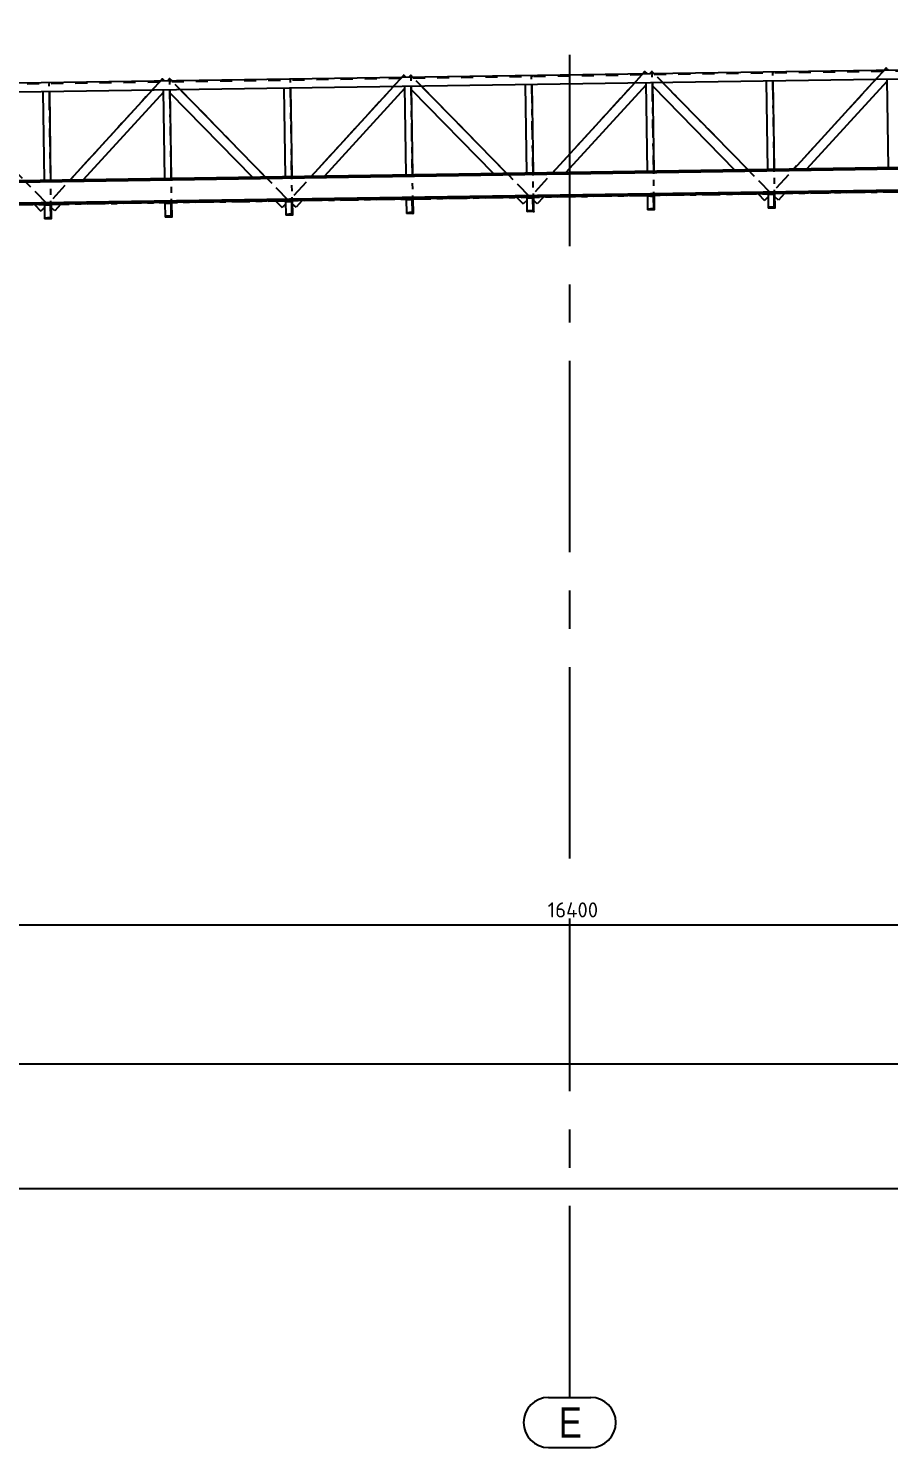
# Model space of a CAD drawing. Header units: millimetres. Extents: x 2368 to 8313, y 7493 to 11698.
# Drawn here: x 4962.8 to 5105.5, y 9618.8 to 9854.2 of the extents above; entities that cross this region are included whole.
import ezdxf

# ---------------------------------------------------------------- set-up
doc = ezdxf.new("R2010")
doc.units = ezdxf.units.MM
for name, pattern in [('CENTER', [50.8, 31.75, -6.35, 6.35, -6.35]), ('XKITLINE00', [0]), ('XKITLINE02', [4, 2, -2]), ('XKITLINE03', [6, 3, -1, 1, -1])]:
    doc.linetypes.add(name, pattern=pattern)
doc.styles.add('ARIAL_NARROW', font='ARIALN.TTF')
doc.styles.add('ISOCPEUR', font='isocpeur.ttf')

msp = doc.modelspace()

# ---------------------------------------------------------------- linework, layer by layer
at = {"color": 6, "linetype": 'CENTER'}
for p, q in [((5052.5882, 9716.5009), (5052.5882, 9854.2178)), ((5052.5882, 9627.1144), (5052.5882, 9706.5366))]:
    msp.add_line(p, q, dxfattribs=at)
at = {"color": 7, "linetype": 'XKITLINE00'}
for p, q in [((5216.5882, 9848.9209), (4887.8948, 9844.027)), ((5216.5882, 9847.4207), (4887.9396, 9842.5275)), ((5025.0717, 9846.4476), (5024.7214, 9846.0642)), ((5025.4789, 9846.0755), (5025.0717, 9846.4476)), ((5026.2343, 9846.4672), (5025.8389, 9846.0808)), ((5026.2343, 9846.4672), (5026.6007, 9846.0922)), ((5065.0673, 9847.0431), (5064.717, 9846.6597)), ((5065.4745, 9846.671), (5065.0673, 9847.0431)), ((5066.2299, 9847.0627), (5065.8344, 9846.6763)), ((5066.2299, 9847.0627), (5066.5963, 9846.6877)), ((5105.0629, 9847.6386), (5104.7125, 9847.2552)), ((5105.4702, 9847.2665), (5105.0629, 9847.6386)), ((4965.209, 9843.678), (4965.4273, 9829.0117)), ((4966.3088, 9843.6944), (4966.5272, 9829.028)), ((4983.336, 9843.9479), (4969.7451, 9829.0759)), ((4985.2119, 9843.6288), (4971.9425, 9829.1086)), ((4985.0761, 9845.8521), (4984.7258, 9845.4687)), ((4985.4833, 9845.48), (4985.0761, 9845.8521)), ((4985.2067, 9843.9757), (4985.4251, 9829.3092)), ((4986.2387, 9845.8717), (4985.8433, 9845.4854)), ((4986.2387, 9845.8717), (4986.6051, 9845.4967)), ((4986.3066, 9843.9921), (4986.525, 9829.3256)), ((4988.0498, 9844.018), (5002.1779, 9829.5585)), ((5005.2045, 9844.2735), (5005.4229, 9829.6068)), ((5006.3044, 9844.2898), (5006.5228, 9829.6232)), ((5023.3315, 9844.5433), (5009.7404, 9829.6711)), ((5025.2075, 9844.2244), (5011.9377, 9829.7038)), ((5025.2023, 9844.5712), (5025.4207, 9829.9044)), ((5026.3022, 9844.5876), (5026.5206, 9829.9208)), ((5026.3095, 9844.1008), (5039.9689, 9830.1209)), ((5028.0454, 9844.6135), (5042.1738, 9830.1537)), ((5045.2001, 9844.8689), (5045.4185, 9830.202)), ((5046.3, 9844.8853), (5046.5184, 9830.2183)), ((5063.3271, 9845.1388), (5049.7356, 9830.2662)), ((5065.2031, 9844.8199), (5051.933, 9830.2989)), ((5065.1979, 9845.1667), (5065.4163, 9830.4995)), ((5066.2978, 9845.1831), (5066.5162, 9830.5159)), ((5066.305, 9844.6963), (5079.9649, 9830.716)), ((5068.0411, 9845.209), (5082.1698, 9830.7488)), ((5085.1957, 9845.4644), (5085.4141, 9830.7971)), ((5086.2956, 9845.4808), (5086.514, 9830.8135)), ((5103.3227, 9845.7343), (5089.7309, 9830.8614)), ((5105.1987, 9845.4154), (5091.9282, 9830.894)), ((5105.1935, 9845.7622), (5105.4119, 9831.0947)), ((4986.3139, 9843.5053), (4999.973, 9829.5257)), ((5216.5287, 9832.7481), (4888.5287, 9827.8674)), ((5216.5312, 9832.5782), (4888.5312, 9827.6974)), ((5216.5328, 9832.4718), (4888.5328, 9827.591)), ((5216.5841, 9829.025), (4888.5841, 9824.1442)), ((5216.5857, 9828.9186), (4888.5856, 9824.0378)), ((5216.5882, 9828.7486), (4888.5882, 9823.8678)), ((4963.8298, 9824.9875), (4964.8924, 9823.8999)), ((4966.5868, 9825.0263), (4965.4869, 9825.0099)), ((4965.4869, 9825.0121), (4965.4869, 9825.0099)), ((4965.4869, 9825.0099), (4965.4889, 9824.8739)), ((4965.4889, 9824.8739), (4965.6229, 9825.012)), ((4966.45, 9824.8114), (4965.4889, 9824.8739)), ((4965.4889, 9824.8739), (4965.5206, 9822.7462)), ((4966.45, 9824.8114), (4966.4794, 9822.8373)), ((4966.5867, 9825.0285), (4966.5868, 9825.0263)), ((4966.5868, 9825.0263), (4966.6225, 9822.6266)), ((4968.2362, 9825.053), (4967.2179, 9823.9388)), ((4986.5846, 9825.324), (4985.4847, 9825.3077)), ((4985.4847, 9825.3077), (4985.4867, 9825.1717)), ((4985.4867, 9825.1717), (4985.6207, 9825.3097)), ((4986.4477, 9825.1092), (4985.4867, 9825.1717)), ((4985.4867, 9825.1717), (4985.5184, 9823.0439)), ((4986.4477, 9825.1092), (4986.4771, 9823.135)), ((4986.5845, 9825.3261), (4986.5846, 9825.324)), ((4986.5846, 9825.324), (4986.6203, 9822.9243)), ((5003.8257, 9825.5826), (5004.888, 9824.4954)), ((5005.4903, 9825.0839), (5004.888, 9824.4954)), ((5006.5824, 9825.6218), (5005.4825, 9825.6054)), ((5005.4825, 9825.6054), (5005.4845, 9825.4695)), ((5005.4845, 9825.4695), (5005.6185, 9825.6075)), ((5006.4456, 9825.407), (5005.4845, 9825.4695)), ((5005.4845, 9825.4695), (5005.5162, 9823.3417)), ((5006.4456, 9825.407), (5006.4749, 9823.4328)), ((5006.4559, 9824.7151), (5006.5938, 9824.8572)), ((5006.5823, 9825.6236), (5006.5824, 9825.6218)), ((5006.5824, 9825.6218), (5006.6181, 9823.2221)), ((5007.2135, 9824.5343), (5006.5901, 9825.104)), ((5008.2315, 9825.6482), (5007.2135, 9824.5343)), ((5025.4802, 9825.9048), (5025.4803, 9825.9032)), ((5026.5802, 9825.9196), (5025.4803, 9825.9032)), ((5025.4803, 9825.9032), (5025.4823, 9825.7672)), ((5025.4823, 9825.7672), (5025.6163, 9825.9052)), ((5026.4433, 9825.7047), (5025.4823, 9825.7672)), ((5025.4823, 9825.7672), (5025.514, 9823.6394)), ((5026.4433, 9825.7047), (5026.4727, 9823.7305)), ((5026.4536, 9825.0129), (5026.5915, 9825.1549)), ((5026.5801, 9825.9212), (5026.5801, 9825.9196)), ((5026.5802, 9825.9196), (5026.6159, 9823.5198)), ((5043.8217, 9826.1778), (5044.8836, 9825.0909)), ((5045.4858, 9825.6794), (5044.8836, 9825.0909)), ((5046.578, 9826.2173), (5045.4781, 9826.201)), ((5045.4781, 9826.2024), (5045.4781, 9826.201)), ((5045.4781, 9826.201), (5045.4801, 9826.065)), ((5045.4801, 9826.065), (5045.6141, 9826.203)), ((5046.4411, 9826.0025), (5045.4801, 9826.065)), ((5045.4801, 9826.065), (5045.5118, 9823.9372)), ((5046.4411, 9826.0025), (5046.4705, 9824.0283)), ((5046.4514, 9825.3106), (5046.5893, 9825.4527)), ((5046.5779, 9826.2188), (5046.578, 9826.2173)), ((5046.578, 9826.2173), (5046.6137, 9823.8176)), ((5047.2091, 9825.1298), (5046.5857, 9825.6995)), ((5048.2267, 9826.2433), (5047.2091, 9825.1298)), ((5065.4758, 9826.5), (5065.4759, 9826.4987)), ((5066.5757, 9826.5151), (5065.4759, 9826.4987)), ((5065.4759, 9826.4987), (5065.4779, 9826.3627)), ((5065.4779, 9826.3627), (5065.6119, 9826.5007)), ((5066.4389, 9826.3002), (5065.4779, 9826.3627)), ((5065.4779, 9826.3627), (5065.5096, 9824.2349)), ((5066.4389, 9826.3002), (5066.4683, 9824.326)), ((5066.4492, 9825.6084), (5066.5871, 9825.7505)), ((5066.5757, 9826.5164), (5066.5757, 9826.5151)), ((5066.5757, 9826.5151), (5066.6115, 9824.1153)), ((5083.8176, 9826.7729), (5084.8792, 9825.6864)), ((5085.4814, 9826.2749), (5084.8792, 9825.6864)), ((5086.5736, 9826.8128), (5085.4737, 9826.7965)), ((5085.4737, 9826.7976), (5085.4737, 9826.7965)), ((5085.4737, 9826.7965), (5085.4757, 9826.6605)), ((5085.4757, 9826.6605), (5085.6097, 9826.7985)), ((5086.4367, 9826.598), (5085.4757, 9826.6605)), ((5085.4757, 9826.6605), (5085.5074, 9824.5327)), ((5086.4367, 9826.598), (5086.4661, 9824.6238)), ((5086.447, 9825.9062), (5086.5849, 9826.0482)), ((5086.5735, 9826.8139), (5086.5736, 9826.8128)), ((5086.5736, 9826.8128), (5086.6093, 9824.4131)), ((5087.2047, 9825.7253), (5086.5813, 9826.295)), ((5088.222, 9826.8385), (5087.2047, 9825.7253)), ((5105.4714, 9827.0951), (5105.4715, 9827.0942)), ((4965.4947, 9824.4884), (4964.8924, 9823.8999)), ((4966.4794, 9822.8373), (4965.5206, 9822.7462)), ((4965.5206, 9822.7462), (4965.5226, 9822.6102)), ((4966.6225, 9822.6266), (4965.5226, 9822.6102)), ((4966.4603, 9824.1196), (4966.5982, 9824.2617)), ((4967.2179, 9823.9388), (4966.5945, 9824.5085)), ((4986.4771, 9823.135), (4985.5184, 9823.0439)), ((4985.5184, 9823.0439), (4985.5204, 9822.9079)), ((4986.6203, 9822.9243), (4985.5204, 9822.9079)), ((4986.458, 9824.4174), (4986.5959, 9824.5594)), ((5006.4749, 9823.4328), (5005.5162, 9823.3417)), ((5005.5162, 9823.3417), (5005.5182, 9823.2057)), ((5006.6181, 9823.2221), (5005.5182, 9823.2057)), ((5026.4727, 9823.7305), (5025.514, 9823.6394)), ((5025.514, 9823.6394), (5025.516, 9823.5034)), ((5026.6159, 9823.5198), (5025.516, 9823.5034)), ((5046.4705, 9824.0283), (5045.5118, 9823.9372)), ((5045.5118, 9823.9372), (5045.5138, 9823.8012)), ((5046.6137, 9823.8176), (5045.5138, 9823.8012)), ((5066.4683, 9824.326), (5065.5096, 9824.2349)), ((5065.5096, 9824.2349), (5065.5116, 9824.099)), ((5066.6115, 9824.1153), (5065.5116, 9824.099)), ((5086.4661, 9824.6238), (5085.5074, 9824.5327)), ((5085.5074, 9824.5327), (5085.5094, 9824.3967)), ((5086.6093, 9824.4131), (5085.5094, 9824.3967))]:
    msp.add_line(p, q, dxfattribs=at)
at = {"color": 3, "linetype": 'XKITLINE02'}
msp.add_line((5216.5882, 9848.7508), (4887.8999, 9843.8571), dxfattribs=at)
at = {"color": 1, "linetype": 'XKITLINE03'}
for p, q in [((5025.0717, 9846.4476), (5006.0324, 9825.6136)), ((5046.028, 9826.2091), (5026.2343, 9846.4672)), ((5065.0673, 9847.0431), (5046.028, 9826.2091)), ((5046.6137, 9823.8176), (5046.2802, 9846.2151)), ((5086.0236, 9826.8046), (5066.2299, 9847.0627)), ((5066.6115, 9824.1153), (5066.278, 9846.5129)), ((5105.0629, 9847.6386), (5086.0236, 9826.8047)), ((5086.6093, 9824.4131), (5086.2758, 9846.8106)), ((4966.0368, 9825.0181), (4946.2431, 9845.2762)), ((4985.0761, 9845.8521), (4966.0368, 9825.0181)), ((4966.6225, 9822.6266), (4966.289, 9845.0241)), ((5006.0324, 9825.6136), (4986.2387, 9845.8717)), ((4986.6203, 9822.9243), (4986.2868, 9845.3218)), ((5006.6181, 9823.2221), (5006.2846, 9845.6196)), ((5026.6159, 9823.5198), (5026.2824, 9845.9173)), ((4888.5882, 9823.8678), (5216.5882, 9828.7486)), ((4966.5868, 9825.0263), (4966.5868, 9825.0263)), ((4986.5846, 9825.324), (4986.5846, 9825.324)), ((5006.5824, 9825.6218), (5006.5824, 9825.6218)), ((5026.5801, 9825.9196), (5026.5802, 9825.9196)), ((5046.578, 9826.2173), (5046.578, 9826.2173)), ((5066.5757, 9826.5151), (5066.5757, 9826.5151)), ((5086.5736, 9826.8128), (5086.5736, 9826.8128))]:
    msp.add_line(p, q, dxfattribs=at)
at = {"color": 1, "linetype": 'XKITLINE00'}
for p, q in [((5025.0679, 9846.4383), (5025.0679, 9846.4383)), ((5026.2304, 9846.458), (5026.2304, 9846.458)), ((5046.2764, 9846.2059), (5046.2764, 9846.2059)), ((5065.0635, 9847.0339), (5065.0635, 9847.0339)), ((5066.226, 9847.0535), (5066.226, 9847.0535)), ((5066.2742, 9846.5036), (5066.2742, 9846.5036)), ((5086.272, 9846.8014), (5086.272, 9846.8014)), ((5105.0591, 9847.6294), (5105.0591, 9847.6294)), ((4966.2852, 9845.0148), (4966.2852, 9845.0148)), ((4985.0723, 9845.8428), (4985.0723, 9845.8428)), ((4986.2349, 9845.8624), (4986.2349, 9845.8624)), ((4986.283, 9845.3126), (4986.283, 9845.3126)), ((5006.2808, 9845.6104), (5006.2808, 9845.6104)), ((5026.2786, 9845.9081), (5026.2786, 9845.9081)), ((4966.033, 9825.0089), (4966.033, 9825.0089)), ((4966.033, 9825.0089), (4966.033, 9825.0089)), ((4966.5829, 9825.0171), (4966.5829, 9825.0171)), ((4986.5807, 9825.3148), (4986.5807, 9825.3148)), ((5006.0286, 9825.6044), (5006.0286, 9825.6044)), ((5006.0286, 9825.6044), (5006.0286, 9825.6044)), ((5006.5785, 9825.6126), (5006.5785, 9825.6126)), ((5026.5763, 9825.9103), (5026.5763, 9825.9103)), ((5046.0242, 9826.1999), (5046.0242, 9826.1999)), ((5046.0242, 9826.1999), (5046.0242, 9826.1999)), ((5046.5741, 9826.2081), (5046.5741, 9826.2081)), ((5066.5719, 9826.5058), (5066.5719, 9826.5058)), ((5086.0198, 9826.7954), (5086.0198, 9826.7954)), ((5086.0198, 9826.7954), (5086.0198, 9826.7954)), ((5086.5697, 9826.8036), (5086.5697, 9826.8036)), ((4966.6187, 9822.6173), (4966.6187, 9822.6173)), ((4986.6165, 9822.9151), (4986.6165, 9822.9151)), ((5006.6143, 9823.2128), (5006.6143, 9823.2128)), ((5026.6121, 9823.5106), (5026.6121, 9823.5106)), ((5046.6099, 9823.8084), (5046.6099, 9823.8084)), ((5066.6076, 9824.1061), (5066.6076, 9824.1061)), ((5086.6055, 9824.4039), (5086.6055, 9824.4039))]:
    msp.add_line(p, q, dxfattribs=at)
at = {"color": 146, "linetype": 'XKITLINE00'}
for p, q in [((4888.5882, 9705.4853), (5216.5882, 9705.4853)), ((3904.5882, 9682.4193), (5216.5882, 9682.4193)), ((3904.5882, 9661.753), (6528.5882, 9661.753))]:
    msp.add_line(p, q, dxfattribs=at)
at = {"color": 3, "linetype": 'XKITLINE00'}
for p, q in [((5049.0978, 9627.1144), (5056.0786, 9627.1144)), ((5049.0978, 9618.7811), (5056.0786, 9618.7811))]:
    msp.add_line(p, q, dxfattribs=at)
at = {"color": 1, "linetype": 'XKITLINE00'}
for centre in [(5025.0717, 9846.4476), (5026.2343, 9846.4672), (5046.2802, 9846.2151), (5065.0673, 9847.0431), (5066.2299, 9847.0627), (5066.278, 9846.5129), (5086.2758, 9846.8106), (5105.0629, 9847.6386), (4966.289, 9845.0241), (4985.0761, 9845.8521), (4986.2387, 9845.8717), (4986.2868, 9845.3218), (5006.2846, 9845.6196), (5026.2824, 9845.9173), (4966.0368, 9825.0181), (4966.0368, 9825.0181), (4966.5868, 9825.0263), (4986.5846, 9825.324), (5006.0324, 9825.6136), (5006.0324, 9825.6136), (5006.5824, 9825.6218), (5026.5801, 9825.9196), (5046.028, 9826.2091), (5046.028, 9826.2091), (5046.578, 9826.2173), (5066.5757, 9826.5151), (5086.0236, 9826.8047), (5086.0236, 9826.8046), (5086.5736, 9826.8128), (4966.6225, 9822.6266), (4986.6203, 9822.9243), (5006.6181, 9823.2221), (5026.6159, 9823.5198), (5046.6137, 9823.8176), (5066.6115, 9824.1153), (5086.6093, 9824.4131)]:
    msp.add_circle(centre, 0.01, dxfattribs=at)
at = {"color": 3, "linetype": 'XKITLINE00'}
for centre, start, end in [((5049.0978, 9622.9477), 90, 270), ((5056.0786, 9622.9477), 270, 90)]:
    msp.add_arc(centre, 4.1667, start, end, dxfattribs=at)

# ---------------------------------------------------------------- texts
at = {"color": 30, "style": 'ISOCPEUR'}
msp.add_text('16400', height=2.5, dxfattribs=at).set_placement((5048.9358, 9706.7353))
at = {"color": 2, "linetype": 'XKITLINE00', "style": 'ARIAL_NARROW'}
msp.add_text('E', height=5, dxfattribs=at).set_placement((5050.7644, 9620.4477))

doc.saveas('drawing.dxf')
